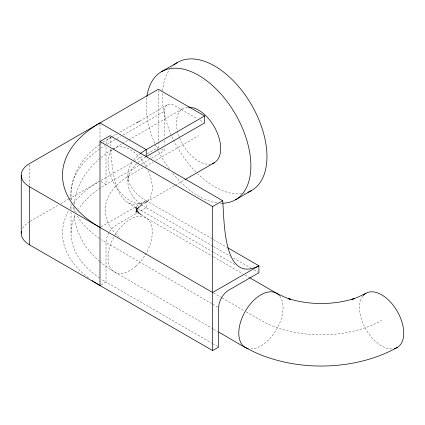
<?xml version="1.0" encoding="UTF-8"?>
<svg xmlns="http://www.w3.org/2000/svg" width="425" height="425" viewBox="0 0 425 425"><rect width="100%" height="100%" fill="white"/><g stroke="black" fill="none" stroke-linecap="round" stroke-linejoin="round"><path stroke-width="0.32" stroke-dasharray="2.12 1.59" d="M74.099 207.512L73.987 211.294M74.38 204.356C75.783 186.049 86.488 169.378 100.523 157.983M101.001 157.59L107.892 152.278L121.991 143.772M99.413 144.845C81.738 157.022 69.116 177.746 71.028 199.697M99.902 144.473L101.373 143.352M102.882 142.311L116.864 133.923M167.312 104.8L136.834 122.74L139.751 121.061L119.122 132.621M107.068 144.388L115.403 139.581M116.965 138.678L120.61 136.574M123.213 135.07L164.363 111.313A14.227 8.213 60 0 1 174.42 105.501L196.897 118.479M122.565 143.443L128.313 140.123M128.887 139.793L182.915 108.598M30.133 221.329L58.735 204.813M60.934 203.543L68.637 199.097M69.185 198.783L99.439 181.316M101.033 180.397L132.807 162.053M133.848 161.447L143.225 156.039M143.746 155.736L145.308 154.833M147.39 153.632L158.328 147.316L159.46 147.969M138.842 165.538L106.027 184.482A119.478 68.978 0 0 0 78.604 209.095M141.445 164.034L149.26 159.518M151.343 158.318L164.363 150.801L164.363 147.156M142.991 167.785L130.167 175.19A85.345 49.273 0 0 0 120.19 237.952M145.663 166.244L153.143 161.925M155.816 160.379L198.56 135.702M101.134 226.791L146.258 200.738L212.93 239.232M174.548 185.698L145.812 202.289L138.423 207.416L141.775 204.664L136.228 210.449L138.89 206.539L135.458 212.782L137.1 208.223L136.228 211.438L136.749 206.816L136.462 210.03L136.749 213.244L136.228 208.627L137.1 211.836L135.458 207.283L138.89 213.525L136.228 209.615L141.775 215.401L138.423 212.643L145.812 217.77L212.909 256.514M175.127 185.369L184.322 180.057M212.877 246.171L146.258 207.708L116.083 225.128A14.227 8.213 -60 0 0 106.027 242.553L106.027 282.041L211.639 343.012M101.123 284.872L106.027 282.041A119.478 68.978 0 0 1 101.336 279.172M110.633 149.016C111.993 167.615 115.186 217.871 146.258 200.738L146.258 207.708M200.164 120.365L203.182 122.108M161.346 149.058L164.363 150.801M213.504 239.562L227.301 247.531M101.123 181.65L106.027 184.482L106.027 146.142M213.419 246.484L230.207 256.174M233.458 258.049L251.329 268.372M254.038 269.933L257.826 272.122M128.026 202.874L213.09 251.982M213.669 252.317L235.508 264.924M213.483 256.843L242.733 273.732M245.028 275.055L249.039 277.371M213.525 293L221.696 297.718M222.238 298.031L244.577 310.93M246.213 311.876L260.923 320.365A85.345 49.273 0 0 0 381.623 320.365M211.639 303.524L106.027 242.553A119.478 68.978 0 0 1 101.336 239.684M212.718 304.151L217.595 306.967M213.159 328.923L114.516 271.973L107.892 267.782L100.045 261.683M213.732 329.258L217.749 331.574M212.718 343.639L217.595 346.455M99.567 261.29C85.51 249.549 75.087 232.395 74.21 213.817M110.096 136.972L110.426 145.887M164.363 111.313L164.363 137.626M164.363 140.526L164.363 144.458M158.328 90.397L158.328 140.818M158.328 142.131L158.328 147.316M127.925 175.19L127.925 182.155M99.992 124.137L99.992 140.468M71.028 203.644L71.028 209.567M71.028 212.197L71.028 233.261M29.58 164.783L29.58 185.353M221.972 203.224A73.966 42.707 60 0 1 220.288 203.182M216.84 202.842A73.966 42.707 60 0 1 172.274 172.736M169.506 169.139A73.966 42.707 60 0 1 146.79 97.219M245.4 193.019A73.966 42.707 60 0 1 244.178 193.306M241.666 193.72A73.966 42.707 60 0 1 197.694 173.751M195.941 172.003A73.966 42.707 60 0 1 162.419 93.171M162.573 90.801A73.966 42.707 60 0 1 169.867 69.365M171.482 67.394A73.966 42.707 60 0 1 172.343 66.481M148.171 170.733A31.296 18.068 60 0 1 133.206 202.252A31.296 18.068 60 0 1 109.337 154.535A31.296 18.068 60 0 1 146.444 167.285M210.673 164.077A31.296 18.068 60 0 1 179.642 138.024A31.296 18.068 60 0 1 187.738 107.164M279.847 296.193A31.296 18.068 -60 0 1 276.569 329.402A31.296 18.068 -60 0 1 249.448 348.84M391.786 348.93A31.296 18.068 60 0 1 365.452 328.477A31.296 18.068 60 0 1 362.7 296.193M22.589 228.278A28.448 16.426 0 0 1 28.698 222.179M146.258 200.738A62.581 36.13 0 0 1 132.467 161.681M133.694 160.039A62.581 36.13 0 0 1 139.772 154.036M99.54 277.982A119.478 68.978 0 0 1 75.347 214.891M76.633 212.388A119.478 68.978 0 0 1 77.1 211.56M99.54 238.494A119.478 68.978 0 0 1 77.1 215.475M75.347 212.139A119.478 68.978 0 0 1 72.973 206.162M71.517 199.989A119.478 68.978 0 0 1 105.065 145.557M106.064 143.974A14.227 8.213 60 0 1 111.462 137.817M146.258 207.708A62.581 36.13 0 0 1 136.893 163.524M138.104 162.408A62.581 36.13 0 0 1 145.26 157.197M88.458 277.881A128.01 73.907 0 0 1 68.499 210.896M70.056 208.245A128.01 73.907 0 0 1 72.393 204.765M73.652 203.086A128.01 73.907 0 0 1 98.967 181.597M135.894 266.247A31.296 18.068 -60 0 0 145.812 217.77A31.296 18.068 -60 0 0 108.789 250.601A31.296 18.068 -60 0 0 135.894 266.247"/><path stroke-width="0.64" d="M161.58 71.644L177.671 62.353M100.369 285.308L99.992 285.526L99.992 141.504L110.048 135.697L222.7 200.738C224.405 219.683 222.838 284.532 258.91 265.779L258.91 272.749L228.735 290.169A14.227 8.213 -60 0 0 218.678 307.588L218.678 347.082L212.643 350.561L29.58 244.874A28.448 16.426 0 0 1 21.404 231.561M146.258 149.637L204.595 115.956L204.595 122.926L146.258 156.607L146.258 149.637L99.992 122.926A128.01 73.907 0 0 0 99.992 227.449M184.896 179.727L214.211 162.802M99.992 141.504L212.643 206.545L222.7 200.738M235.546 199.761L251.637 190.469M365.973 293.266L357.096 297.532L351.884 299.391L354.307 298.6C332.945 305.155 309.597 305.155 288.24 298.6L290.663 299.391L285.451 297.532L276.569 293.266L249.613 277.7M397.269 347.469C371.046 361.967 340.457 367.402 310.717 365.755C296.634 364.836 282.636 362.35 269.238 357.882C251.053 352.368 235.322 341.397 218.896 332.238M204.595 115.956L158.328 89.245L29.58 163.572A28.448 16.426 0 0 0 29.58 186.803L29.58 244.874M227.874 247.86L258.91 265.779L212.643 292.49L29.58 186.803M212.643 206.545L212.643 350.561M21.25 175.19L21.25 233.261M146.885 96.56A73.966 42.707 60 0 1 229.155 104.375A73.966 42.707 60 0 1 222.53 203.219M173.697 65.206A73.966 42.707 60 0 1 251.372 104.598A73.966 42.707 60 0 1 247.764 192.281M188.397 107.137A31.296 18.068 60 0 1 217.074 132.398A31.296 18.068 60 0 1 212.511 163.588M248.184 348.612A31.296 18.068 -60 0 1 245.544 310.866A31.296 18.068 -60 0 1 279.443 295.688M363.099 295.688A31.296 18.068 60 0 1 396.998 310.866A31.296 18.068 60 0 1 394.358 348.612M99.992 285.52A128.01 73.907 0 0 1 92.103 280.527M145.759 156.899A62.581 36.13 0 0 1 146.258 156.607M140.192 153.707A62.581 36.13 0 0 1 146.258 149.637"/></g></svg>
